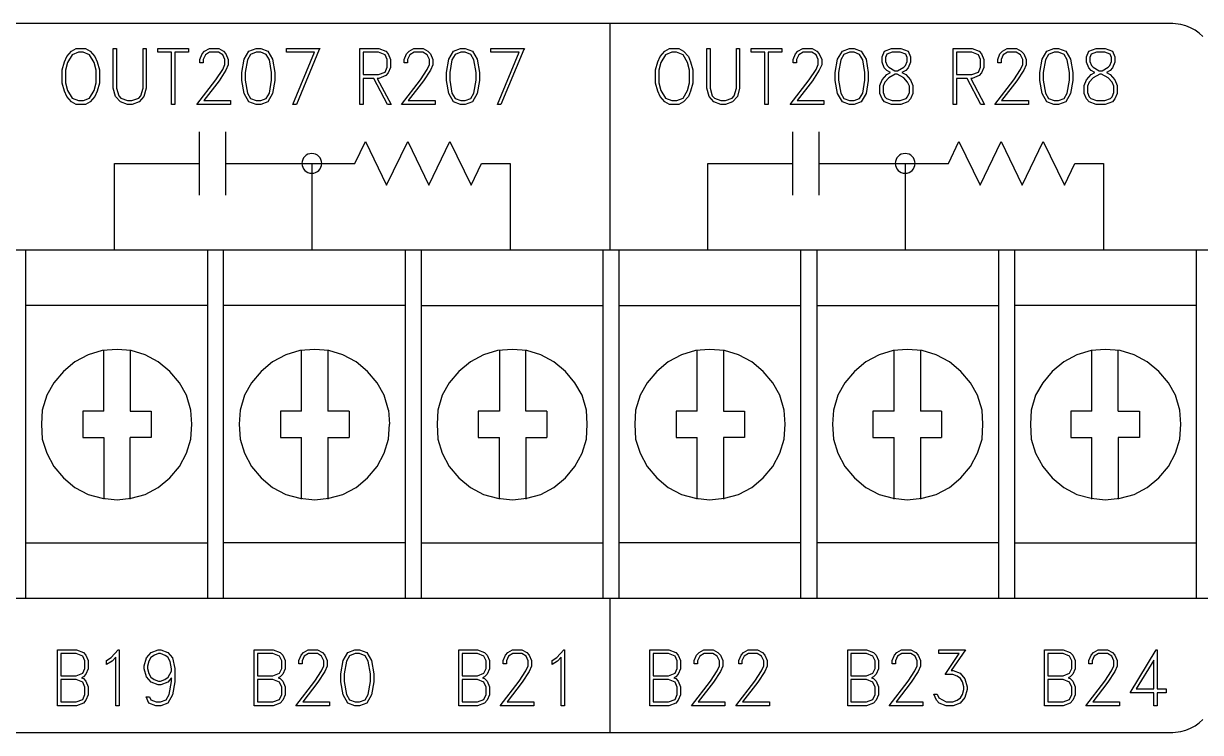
# Model space of a CAD drawing. Extents: x 3.4 to 20.6, y 5.2 to 12.5.
# Drawn here: x 10.848 to 13.079, y 9.073 to 10.416 of the extents above; entities that cross this region are included whole.
import ezdxf

# ---------------------------------------------------------------- set-up
doc = ezdxf.new("R2010")
doc.units = 0
doc.header["$MEASUREMENT"] = 0
doc.layers.get('0').update_dxf_attribs({"linetype": 'CONTINUOUS'})

msp = doc.modelspace()

# ---------------------------------------------------------------- linework, layer by layer
for points in [[(13.0837, 10.3914), (13.0767, 10.3979), (13.069, 10.4036), (13.0605, 10.4083), (13.0515, 10.412), (13.042, 10.4145), (13.032, 10.4159), (13.0269, 10.4162), (13.0257, 10.4162), (13.0246, 10.4162), (13.0222, 10.4162), (13.0186, 10.4162), (13.0137, 10.4162), (13.0076, 10.4162), (13.0004, 10.4162), (12.9919, 10.4162), (12.9822, 10.4162), (12.9714, 10.4162), (12.9595, 10.4162), (12.9464, 10.4162), (12.9321, 10.4162), (12.9168, 10.4162), (12.9003, 10.4162), (12.8828, 10.4162), (12.8641, 10.4162), (12.8237, 10.4162), (12.7791, 10.4162), (12.7304, 10.4162), (12.6777, 10.4162), (12.6212, 10.4162), (12.5609, 10.4162), (12.4969, 10.4162), (12.4294, 10.4162), (12.3584, 10.4162), (12.284, 10.4162), (12.2063, 10.4162), (12.1255, 10.4162), (12.0416, 10.4162), (11.9547, 10.4162), (11.8649, 10.4162), (11.7724, 10.4162), (11.6772, 10.4162), (11.5793, 10.4162), (11.4791, 10.4162), (11.3764, 10.4162), (11.2714, 10.4162), (11.1643, 10.4162), (11.0551, 10.4162), (10.9439, 10.4162), (10.8308, 10.4162)], [(11.9603, 9.9867), (11.9603, 10.4162)], [(10.992, 10.3034), (10.9875, 10.2883), (10.9832, 10.2781), (10.9743, 10.268), (10.9653, 10.2629), (10.9475, 10.2629), (10.9385, 10.268), (10.9296, 10.2781), (10.9253, 10.2883), (10.9208, 10.3034), (10.9208, 10.3284), (10.9253, 10.3435), (10.9296, 10.3537), (10.9385, 10.3638), (10.9475, 10.3689), (10.9653, 10.3689), (10.9743, 10.3638), (10.9832, 10.3537), (10.9875, 10.3435), (10.992, 10.3284), (10.992, 10.3034)], [(10.9857, 10.3037), (10.9857, 10.3281), (10.9815, 10.3425), (10.9731, 10.3569), (10.9606, 10.3618), (10.9522, 10.3618), (10.9397, 10.3569), (10.9313, 10.3425), (10.9271, 10.3281), (10.9271, 10.3037), (10.9313, 10.2893), (10.9397, 10.2749), (10.9522, 10.27), (10.9616, 10.27), (10.9731, 10.2749), (10.9815, 10.2893), (10.9857, 10.3037)], [(11.0805, 10.2935), (11.0761, 10.2782), (11.0671, 10.268), (11.0538, 10.2629), (11.0448, 10.2629), (11.0315, 10.268), (11.0224, 10.2782), (11.018, 10.2935), (11.018, 10.3689), (11.0243, 10.3689), (11.0243, 10.2938), (11.0285, 10.2794), (11.0325, 10.2749), (11.0451, 10.27), (11.0534, 10.27), (11.0661, 10.2749), (11.07, 10.2794), (11.0743, 10.2938), (11.0743, 10.3689), (11.0805, 10.3689), (11.0805, 10.2935)], [(11.1604, 10.3618), (11.1344, 10.3618), (11.1344, 10.2629), (11.1281, 10.2629), (11.1281, 10.3618), (11.1022, 10.3618), (11.1022, 10.3689), (11.1604, 10.3689), (11.1604, 10.3618)], [(11.2403, 10.2629), (11.1765, 10.2629), (11.2126, 10.3092), (11.2255, 10.3288), (11.2296, 10.3384), (11.2296, 10.3478), (11.2256, 10.3571), (11.2174, 10.3618), (11.2006, 10.3618), (11.1925, 10.3571), (11.1884, 10.3478), (11.1884, 10.342), (11.1821, 10.342), (11.1821, 10.3483), (11.1865, 10.3587), (11.1911, 10.3638), (11.2001, 10.3689), (11.2179, 10.3689), (11.2269, 10.3638), (11.2315, 10.3587), (11.236, 10.3483), (11.236, 10.3378), (11.2315, 10.3277), (11.2184, 10.3078), (11.1896, 10.27), (11.2403, 10.27), (11.2403, 10.2629)], [(11.3244, 10.3083), (11.3201, 10.2833), (11.3111, 10.268), (11.2976, 10.2629), (11.2887, 10.2629), (11.2752, 10.268), (11.2662, 10.2833), (11.2619, 10.3083), (11.2619, 10.3235), (11.2662, 10.3484), (11.2752, 10.3638), (11.2887, 10.3689), (11.2976, 10.3689), (11.3111, 10.3638), (11.3201, 10.3484), (11.3244, 10.3235), (11.3244, 10.3083)], [(11.3181, 10.3086), (11.3181, 10.3231), (11.3138, 10.3476), (11.308, 10.3576), (11.2974, 10.3618), (11.289, 10.3618), (11.2783, 10.3576), (11.2725, 10.3476), (11.2682, 10.3231), (11.2682, 10.3086), (11.2725, 10.2842), (11.2783, 10.2742), (11.289, 10.27), (11.2974, 10.27), (11.308, 10.2742), (11.3138, 10.2842), (11.3181, 10.3086)], [(11.41, 10.3689), (11.4085, 10.3671), (11.365, 10.2629), (11.3584, 10.2629), (11.3997, 10.3618), (11.3461, 10.3618), (11.3461, 10.3689), (11.41, 10.3689)], [(11.5445, 10.2629), (11.5378, 10.2629), (11.5118, 10.3123), (11.4918, 10.3123), (11.4918, 10.2629), (11.4855, 10.2629), (11.4855, 10.3689), (11.5213, 10.3689), (11.5346, 10.3638), (11.5393, 10.3587), (11.5437, 10.3483), (11.5437, 10.3329), (11.5393, 10.3226), (11.5346, 10.3174), (11.5213, 10.3123), (11.5185, 10.3123), (11.5445, 10.2629)], [(11.5374, 10.3335), (11.5374, 10.3478), (11.5333, 10.3569), (11.5209, 10.3618), (11.4918, 10.3618), (11.4918, 10.3195), (11.5209, 10.3195), (11.5333, 10.3243), (11.5374, 10.3335)], [(11.6279, 10.2629), (11.5641, 10.2629), (11.6002, 10.3092), (11.6131, 10.3288), (11.6172, 10.3384), (11.6172, 10.3478), (11.6132, 10.3571), (11.605, 10.3618), (11.5882, 10.3618), (11.5801, 10.3571), (11.576, 10.3478), (11.576, 10.342), (11.5697, 10.342), (11.5697, 10.3483), (11.5741, 10.3587), (11.5787, 10.3638), (11.5877, 10.3689), (11.6055, 10.3689), (11.6145, 10.3638), (11.6191, 10.3587), (11.6236, 10.3483), (11.6236, 10.3378), (11.6191, 10.3277), (11.606, 10.3078), (11.5772, 10.27), (11.6279, 10.27), (11.6279, 10.2629)], [(11.712, 10.3083), (11.7078, 10.2833), (11.6987, 10.268), (11.6852, 10.2629), (11.6763, 10.2629), (11.6629, 10.268), (11.6539, 10.2833), (11.6495, 10.3083), (11.6495, 10.3235), (11.6539, 10.3484), (11.6629, 10.3638), (11.6763, 10.3689), (11.6852, 10.3689), (11.6987, 10.3638), (11.7078, 10.3484), (11.712, 10.3235), (11.712, 10.3083)], [(11.7058, 10.3086), (11.7058, 10.3231), (11.7014, 10.3476), (11.6956, 10.3576), (11.685, 10.3618), (11.6766, 10.3618), (11.6659, 10.3576), (11.6601, 10.3476), (11.6558, 10.3231), (11.6558, 10.3086), (11.6601, 10.2842), (11.6659, 10.2742), (11.6766, 10.27), (11.685, 10.27), (11.6956, 10.2742), (11.7014, 10.2842), (11.7058, 10.3086)], [(11.7976, 10.3689), (11.7961, 10.3671), (11.7526, 10.2629), (11.7461, 10.2629), (11.7873, 10.3618), (11.7337, 10.3618), (11.7337, 10.3689), (11.7976, 10.3689)], [(12.117, 10.3034), (12.1125, 10.2883), (12.1082, 10.2781), (12.0993, 10.268), (12.0903, 10.2629), (12.0725, 10.2629), (12.0635, 10.268), (12.0546, 10.2781), (12.0503, 10.2883), (12.0458, 10.3034), (12.0458, 10.3284), (12.0503, 10.3435), (12.0546, 10.3537), (12.0635, 10.3638), (12.0725, 10.3689), (12.0903, 10.3689), (12.0993, 10.3638), (12.1082, 10.3537), (12.1125, 10.3435), (12.117, 10.3284), (12.117, 10.3034)], [(12.1107, 10.3037), (12.1107, 10.3281), (12.1065, 10.3425), (12.0981, 10.3569), (12.0856, 10.3618), (12.0772, 10.3618), (12.0647, 10.3569), (12.0563, 10.3425), (12.0521, 10.3281), (12.0521, 10.3037), (12.0563, 10.2893), (12.0647, 10.2749), (12.0772, 10.27), (12.0866, 10.27), (12.0981, 10.2749), (12.1065, 10.2893), (12.1107, 10.3037)], [(12.2055, 10.2935), (12.2011, 10.2782), (12.1921, 10.268), (12.1788, 10.2629), (12.1698, 10.2629), (12.1565, 10.268), (12.1474, 10.2782), (12.143, 10.2935), (12.143, 10.3689), (12.1493, 10.3689), (12.1493, 10.2938), (12.1535, 10.2794), (12.1575, 10.2749), (12.1701, 10.27), (12.1785, 10.27), (12.1911, 10.2749), (12.195, 10.2794), (12.1993, 10.2938), (12.1993, 10.3689), (12.2055, 10.3689), (12.2055, 10.2935)], [(12.2854, 10.3618), (12.2594, 10.3618), (12.2594, 10.2629), (12.2531, 10.2629), (12.2531, 10.3618), (12.2272, 10.3618), (12.2272, 10.3689), (12.2854, 10.3689), (12.2854, 10.3618)], [(12.3653, 10.2629), (12.3015, 10.2629), (12.3376, 10.3092), (12.3505, 10.3288), (12.3546, 10.3384), (12.3546, 10.3478), (12.3506, 10.3571), (12.3424, 10.3618), (12.3256, 10.3618), (12.3175, 10.3571), (12.3134, 10.3478), (12.3134, 10.342), (12.3071, 10.342), (12.3071, 10.3483), (12.3115, 10.3587), (12.3161, 10.3638), (12.3251, 10.3689), (12.3429, 10.3689), (12.3519, 10.3638), (12.3565, 10.3587), (12.361, 10.3483), (12.361, 10.3378), (12.3565, 10.3277), (12.3434, 10.3078), (12.3146, 10.27), (12.3653, 10.27), (12.3653, 10.2629)], [(12.4494, 10.3083), (12.4451, 10.2833), (12.4361, 10.268), (12.4226, 10.2629), (12.4137, 10.2629), (12.4002, 10.268), (12.3912, 10.2833), (12.3869, 10.3083), (12.3869, 10.3235), (12.3912, 10.3484), (12.4002, 10.3638), (12.4137, 10.3689), (12.4226, 10.3689), (12.4361, 10.3638), (12.4451, 10.3484), (12.4494, 10.3235), (12.4494, 10.3083)], [(12.4431, 10.3086), (12.4431, 10.3231), (12.4388, 10.3476), (12.433, 10.3576), (12.4224, 10.3618), (12.414, 10.3618), (12.4033, 10.3576), (12.3975, 10.3476), (12.3932, 10.3231), (12.3932, 10.3086), (12.3975, 10.2842), (12.4033, 10.2742), (12.414, 10.27), (12.4224, 10.27), (12.433, 10.2742), (12.4388, 10.2842), (12.4431, 10.3086)], [(12.5336, 10.2835), (12.5292, 10.2732), (12.5245, 10.268), (12.5111, 10.2629), (12.4936, 10.2629), (12.4803, 10.268), (12.4755, 10.2732), (12.4711, 10.2835), (12.4711, 10.2989), (12.4755, 10.3092), (12.4844, 10.3193), (12.4915, 10.3233), (12.4844, 10.3273), (12.4798, 10.3325), (12.4754, 10.3428), (12.4754, 10.3533), (12.4799, 10.3638), (12.4936, 10.3689), (12.5111, 10.3689), (12.5247, 10.3638), (12.5293, 10.3533), (12.5293, 10.3428), (12.5248, 10.3325), (12.5203, 10.3273), (12.5132, 10.3233), (12.5203, 10.3193), (12.5292, 10.3092), (12.5336, 10.2989), (12.5336, 10.2835)], [(12.523, 10.3445), (12.523, 10.3515), (12.5203, 10.3579), (12.5101, 10.3618), (12.4945, 10.3618), (12.4844, 10.3579), (12.4817, 10.3515), (12.4817, 10.3445), (12.485, 10.3367), (12.4881, 10.3332), (12.4997, 10.3267), (12.5049, 10.3267), (12.5166, 10.3332), (12.5197, 10.3367), (12.523, 10.3445)], [(12.6695, 10.2629), (12.6628, 10.2629), (12.6368, 10.3123), (12.6168, 10.3123), (12.6168, 10.2629), (12.6105, 10.2629), (12.6105, 10.3689), (12.6463, 10.3689), (12.6596, 10.3638), (12.6643, 10.3587), (12.6687, 10.3483), (12.6687, 10.3329), (12.6643, 10.3226), (12.6596, 10.3174), (12.6463, 10.3123), (12.6435, 10.3123), (12.6695, 10.2629)], [(12.6624, 10.3335), (12.6624, 10.3478), (12.6583, 10.3569), (12.646, 10.3618), (12.6168, 10.3618), (12.6168, 10.3195), (12.646, 10.3195), (12.6583, 10.3243), (12.6624, 10.3335)], [(12.7529, 10.2629), (12.6891, 10.2629), (12.7252, 10.3092), (12.7381, 10.3288), (12.7423, 10.3384), (12.7423, 10.3478), (12.7382, 10.3571), (12.73, 10.3618), (12.7132, 10.3618), (12.7051, 10.3571), (12.701, 10.3478), (12.701, 10.342), (12.6947, 10.342), (12.6947, 10.3483), (12.6991, 10.3587), (12.7037, 10.3638), (12.7127, 10.3689), (12.7305, 10.3689), (12.7395, 10.3638), (12.7441, 10.3587), (12.7486, 10.3483), (12.7486, 10.3378), (12.7441, 10.3277), (12.731, 10.3078), (12.7022, 10.27), (12.7529, 10.27), (12.7529, 10.2629)], [(12.837, 10.3083), (12.8328, 10.2833), (12.8237, 10.268), (12.8102, 10.2629), (12.8013, 10.2629), (12.7879, 10.268), (12.7789, 10.2833), (12.7745, 10.3083), (12.7745, 10.3235), (12.7789, 10.3484), (12.7879, 10.3638), (12.8013, 10.3689), (12.8102, 10.3689), (12.8237, 10.3638), (12.8328, 10.3484), (12.837, 10.3235), (12.837, 10.3083)], [(12.8308, 10.3086), (12.8308, 10.3231), (12.8264, 10.3476), (12.8206, 10.3576), (12.81, 10.3618), (12.8016, 10.3618), (12.7909, 10.3576), (12.7851, 10.3476), (12.7808, 10.3231), (12.7808, 10.3086), (12.7851, 10.2842), (12.7909, 10.2742), (12.8016, 10.27), (12.81, 10.27), (12.8206, 10.2742), (12.8264, 10.2842), (12.8308, 10.3086)], [(12.9212, 10.2835), (12.9168, 10.2732), (12.9121, 10.268), (12.8988, 10.2629), (12.8812, 10.2629), (12.8679, 10.268), (12.8632, 10.2732), (12.8587, 10.2835), (12.8587, 10.2989), (12.8632, 10.3092), (12.872, 10.3193), (12.8791, 10.3233), (12.872, 10.3273), (12.8674, 10.3325), (12.863, 10.3428), (12.863, 10.3533), (12.8676, 10.3638), (12.8812, 10.3689), (12.8988, 10.3689), (12.9123, 10.3638), (12.9169, 10.3533), (12.9169, 10.3428), (12.9125, 10.3325), (12.9079, 10.3273), (12.9008, 10.3233), (12.9079, 10.3193), (12.9168, 10.3092), (12.9212, 10.2989), (12.9212, 10.2835)], [(12.9106, 10.3445), (12.9106, 10.3515), (12.9079, 10.3579), (12.8977, 10.3618), (12.8822, 10.3618), (12.872, 10.3579), (12.8693, 10.3515), (12.8693, 10.3445), (12.8726, 10.3367), (12.8758, 10.3332), (12.8874, 10.3267), (12.8926, 10.3267), (12.9042, 10.3332), (12.9073, 10.3367), (12.9106, 10.3445)], [(12.5273, 10.2852), (12.5273, 10.2972), (12.524, 10.3049), (12.5166, 10.3134), (12.5042, 10.3204), (12.5005, 10.3204), (12.4881, 10.3134), (12.4807, 10.3049), (12.4773, 10.2972), (12.4773, 10.2852), (12.4807, 10.2774), (12.4836, 10.2743), (12.4945, 10.27), (12.5101, 10.27), (12.5211, 10.2743), (12.524, 10.2774), (12.5273, 10.2852)], [(12.9149, 10.2852), (12.9149, 10.2972), (12.9116, 10.3049), (12.9042, 10.3134), (12.8918, 10.3204), (12.8881, 10.3204), (12.8758, 10.3134), (12.8684, 10.3049), (12.865, 10.2972), (12.865, 10.2852), (12.8684, 10.2774), (12.8712, 10.2743), (12.8822, 10.27), (12.8977, 10.27), (12.9087, 10.2743), (12.9116, 10.2774), (12.9149, 10.2852)], [(11.1806, 10.211), (11.1806, 10.091)], [(11.2306, 10.211), (11.2306, 10.091)], [(12.3056, 10.211), (12.3056, 10.091)], [(12.3556, 10.211), (12.3556, 10.091)], [(11.2306, 10.151), (11.4762, 10.151), (11.4962, 10.1923), (11.5362, 10.1098), (11.5762, 10.1923), (11.6162, 10.1098), (11.6562, 10.1923), (11.6962, 10.1098), (11.7162, 10.151), (11.7703, 10.151), (11.7703, 9.9867)], [(12.3556, 10.151), (12.6012, 10.151), (12.6212, 10.1923), (12.6612, 10.1098), (12.7012, 10.1923), (12.7412, 10.1098), (12.7812, 10.1923), (12.8212, 10.1098), (12.8412, 10.151), (12.8953, 10.151), (12.8953, 9.9867)], [(11.0203, 9.9867), (11.0203, 10.151), (11.1806, 10.151)], [(11.3943, 10.151), (11.3943, 9.9867)], [(12.1453, 9.9867), (12.1453, 10.151), (12.3056, 10.151)], [(12.5193, 10.151), (12.5193, 9.9867)], [(13.4617, 9.3267), (13.4617, 9.9867), (3.7117, 9.9867), (3.7117, 9.3267)], [(10.8517, 9.9867), (10.8517, 9.3267)], [(11.1967, 9.9867), (11.1967, 9.3267)], [(11.2267, 9.3267), (11.2267, 9.9867)], [(11.5717, 9.3267), (11.5717, 9.9867)], [(11.6017, 9.9867), (11.6017, 9.3267)], [(11.9467, 9.3267), (11.9467, 9.9867)], [(11.9767, 9.9867), (11.9767, 9.3267)], [(12.3217, 9.3267), (12.3217, 9.9867)], [(12.3517, 9.9867), (12.3517, 9.3267)], [(12.6967, 9.3267), (12.6967, 9.9867)], [(12.7267, 9.9867), (12.7267, 9.3267)], [(13.0717, 9.3267), (13.0717, 9.9867)], [(11.1967, 9.8817), (10.8517, 9.8817)], [(11.5717, 9.8817), (11.2267, 9.8817)], [(11.6017, 9.8817), (11.9467, 9.8817)], [(11.9767, 9.8817), (12.3217, 9.8817)], [(12.3517, 9.8817), (12.6967, 9.8817)], [(13.0717, 9.8817), (12.7267, 9.8817)], [(11.1667, 9.6567), (11.165, 9.6833), (11.1567, 9.7117), (11.1433, 9.735), (11.125, 9.7567), (11.1033, 9.775), (11.0783, 9.7883), (11.0517, 9.7967), (11.025, 9.7983), (10.9967, 9.7967), (10.97, 9.7883), (10.945, 9.775), (10.9233, 9.7567), (10.905, 9.735), (10.8917, 9.7117), (10.8833, 9.6833), (10.8817, 9.6567), (10.8833, 9.6283), (10.8917, 9.6017), (10.905, 9.5767), (10.9233, 9.555), (10.945, 9.5367), (10.97, 9.5233), (10.9967, 9.5167), (11.025, 9.5133), (11.0517, 9.5167), (11.0783, 9.5233), (11.1033, 9.5367), (11.125, 9.555), (11.1433, 9.5767), (11.1567, 9.6017), (11.165, 9.6283), (11.1667, 9.6567)], [(11, 9.6817), (11, 9.7967)], [(11.05, 9.7967), (11.05, 9.6817)], [(11.54, 9.6833), (11.5317, 9.7117), (11.5183, 9.735), (11.5, 9.7567), (11.4783, 9.775), (11.4533, 9.7883), (11.4267, 9.7967), (11.4, 9.7983), (11.3717, 9.7967), (11.345, 9.7883), (11.32, 9.775), (11.2983, 9.7567), (11.28, 9.735), (11.2667, 9.7117), (11.2583, 9.6833), (11.2567, 9.6567), (11.2583, 9.6283), (11.2667, 9.6017), (11.28, 9.5767), (11.2983, 9.555), (11.32, 9.5367), (11.345, 9.5233), (11.3717, 9.5167), (11.4, 9.5133), (11.4267, 9.5167), (11.4533, 9.5233), (11.4783, 9.5367), (11.5, 9.555), (11.5183, 9.5767), (11.5317, 9.6017), (11.54, 9.6283)], [(11.375, 9.6817), (11.375, 9.7967)], [(11.425, 9.7967), (11.425, 9.6817)], [(11.9167, 9.6567), (11.915, 9.6833), (11.9067, 9.7117), (11.8933, 9.735), (11.875, 9.7567), (11.8533, 9.775), (11.8283, 9.7883), (11.8017, 9.7967), (11.775, 9.7983), (11.7467, 9.7967), (11.72, 9.7883), (11.695, 9.775), (11.6733, 9.7567), (11.655, 9.735), (11.6417, 9.7117), (11.6333, 9.6833), (11.6317, 9.6567), (11.6333, 9.6283), (11.6417, 9.6017), (11.655, 9.5767), (11.6733, 9.555), (11.695, 9.5367), (11.72, 9.5233), (11.7467, 9.5167), (11.775, 9.5133), (11.8017, 9.5167), (11.8283, 9.5233), (11.8533, 9.5367), (11.875, 9.555), (11.8933, 9.5767), (11.9067, 9.6017), (11.915, 9.6283), (11.9167, 9.6567)], [(11.75, 9.7967), (11.75, 9.6817)], [(11.84, 9.6817), (11.8, 9.6817), (11.8, 9.7967)], [(12.2917, 9.6567), (12.29, 9.6833), (12.2817, 9.7117), (12.2683, 9.735), (12.25, 9.7567), (12.2283, 9.775), (12.2033, 9.7883), (12.1767, 9.7967), (12.1483, 9.7983), (12.1217, 9.7967), (12.095, 9.7883), (12.07, 9.775), (12.0483, 9.7567), (12.03, 9.735), (12.0167, 9.7117), (12.0083, 9.6833), (12.0067, 9.6567), (12.0083, 9.6283), (12.0167, 9.6017), (12.03, 9.5767), (12.0483, 9.555), (12.07, 9.5367), (12.095, 9.5233), (12.1217, 9.5167), (12.1483, 9.5133), (12.1767, 9.5167), (12.2033, 9.5233), (12.2283, 9.5367), (12.25, 9.555), (12.2683, 9.5767), (12.2817, 9.6017), (12.29, 9.6283), (12.2917, 9.6567)], [(12.125, 9.6817), (12.125, 9.7967)], [(12.175, 9.7967), (12.175, 9.6817)], [(12.6667, 9.6567), (12.665, 9.6833), (12.6567, 9.7117), (12.6433, 9.735), (12.625, 9.7567), (12.6033, 9.775), (12.5783, 9.7883), (12.5517, 9.7967), (12.5233, 9.7983), (12.4967, 9.7967), (12.47, 9.7883), (12.445, 9.775), (12.4233, 9.7567), (12.405, 9.735), (12.3917, 9.7117), (12.3833, 9.6833), (12.3817, 9.6567), (12.3833, 9.6283), (12.3917, 9.6017), (12.405, 9.5767), (12.4233, 9.555), (12.445, 9.5367), (12.47, 9.5233), (12.4967, 9.5167), (12.5233, 9.5133), (12.5517, 9.5167), (12.5783, 9.5233), (12.6033, 9.5367), (12.625, 9.555), (12.6433, 9.5767), (12.6567, 9.6017), (12.665, 9.6283), (12.6667, 9.6567)], [(12.4983, 9.6817), (12.4983, 9.7967)], [(12.5483, 9.7967), (12.5483, 9.6817)], [(13.0417, 9.6567), (13.04, 9.6833), (13.0317, 9.7117), (13.0183, 9.735), (13, 9.7567), (12.9783, 9.775), (12.9533, 9.7883), (12.9267, 9.7967), (12.8983, 9.7983), (12.8717, 9.7967), (12.845, 9.7883), (12.82, 9.775), (12.7983, 9.7567), (12.78, 9.735), (12.7667, 9.7117), (12.7583, 9.6833), (12.7567, 9.6567), (12.7583, 9.6283), (12.7667, 9.6017), (12.78, 9.5767), (12.7983, 9.555), (12.82, 9.5367), (12.845, 9.5233), (12.8717, 9.5167), (12.8983, 9.5133), (12.9267, 9.5167), (12.9533, 9.5233), (12.9783, 9.5367), (13, 9.555), (13.0183, 9.5767), (13.0317, 9.6017), (13.04, 9.6283), (13.0417, 9.6567)], [(12.8733, 9.6817), (12.8733, 9.7967)], [(12.9233, 9.6817), (12.9233, 9.7967)], [(11, 9.6817), (10.96, 9.6817)], [(10.96, 9.6817), (10.96, 9.6317), (11, 9.6317)], [(11.05, 9.6817), (11.09, 9.6817)], [(11.09, 9.6817), (11.09, 9.6317)], [(11.375, 9.6817), (11.335, 9.6817)], [(11.335, 9.6817), (11.335, 9.6317), (11.375, 9.6317)], [(11.465, 9.6817), (11.425, 9.6817)], [(11.465, 9.6817), (11.465, 9.6317)], [(11.54, 9.6833), (11.5417, 9.6567)], [(11.75, 9.6817), (11.71, 9.6817)], [(11.71, 9.6817), (11.71, 9.6317), (11.75, 9.6317)], [(11.84, 9.6817), (11.84, 9.6317)], [(12.125, 9.6817), (12.085, 9.6817)], [(12.085, 9.6817), (12.085, 9.6317), (12.125, 9.6317)], [(12.175, 9.6817), (12.215, 9.6817)], [(12.215, 9.6817), (12.215, 9.6317)], [(12.4983, 9.6817), (12.4583, 9.6817)], [(12.4583, 9.6817), (12.4583, 9.6317), (12.4983, 9.6317)], [(12.5883, 9.6817), (12.5483, 9.6817)], [(12.5883, 9.6817), (12.5883, 9.6317)], [(12.8733, 9.6817), (12.8333, 9.6817)], [(12.8333, 9.6817), (12.8333, 9.6317), (12.8733, 9.6317)], [(12.9233, 9.6817), (12.9633, 9.6817)], [(12.9633, 9.6817), (12.9633, 9.6317)], [(11.54, 9.6283), (11.5417, 9.6567)], [(11, 9.6317), (11, 9.515)], [(11.05, 9.515), (11.05, 9.6317)], [(11.09, 9.6317), (11.05, 9.6317)], [(11.375, 9.515), (11.375, 9.6317)], [(11.425, 9.6317), (11.465, 9.6317)], [(11.425, 9.6317), (11.425, 9.515)], [(11.75, 9.515), (11.75, 9.6317)], [(11.8, 9.6317), (11.84, 9.6317)], [(11.8, 9.6317), (11.8, 9.515)], [(12.125, 9.515), (12.125, 9.6317)], [(12.215, 9.6317), (12.175, 9.6317)], [(12.175, 9.6317), (12.175, 9.515)], [(12.4983, 9.515), (12.4983, 9.6317)], [(12.5483, 9.6317), (12.5483, 9.515)], [(12.5483, 9.6317), (12.5883, 9.6317)], [(12.8733, 9.515), (12.8733, 9.6317)], [(12.9633, 9.6317), (12.9233, 9.6317)], [(12.9233, 9.6317), (12.9233, 9.515)], [(10.8517, 9.4317), (11.1967, 9.4317)], [(11.5717, 9.4317), (11.2267, 9.4317)], [(11.6017, 9.4317), (11.9467, 9.4317)], [(12.3217, 9.4317), (11.9767, 9.4317)], [(12.6967, 9.4317), (12.3517, 9.4317)], [(12.7267, 9.4317), (13.0717, 9.4317)], [(13.4617, 9.3267), (3.7117, 9.3267)], [(11.9603, 9.0725), (11.9603, 9.3267)], [(10.9706, 9.1438), (10.9662, 9.1335), (10.9615, 9.1283), (10.9481, 9.1232), (10.9124, 9.1232), (10.9124, 9.2293), (10.9481, 9.2293), (10.9615, 9.2242), (10.9662, 9.219), (10.9706, 9.2086), (10.9706, 9.1933), (10.9662, 9.1829), (10.9615, 9.1777), (10.9576, 9.1763), (10.9615, 9.1748), (10.9662, 9.1695), (10.9706, 9.1592), (10.9706, 9.1438)], [(10.9643, 9.1938), (10.9643, 9.2081), (10.9602, 9.2173), (10.9478, 9.2221), (10.9187, 9.2221), (10.9187, 9.1798), (10.9478, 9.1798), (10.9602, 9.1846), (10.9643, 9.1938)], [(11.0288, 9.1232), (11.0225, 9.1232), (11.0225, 9.2155), (11.0155, 9.2074), (11.0052, 9.2016), (11.0052, 9.2091), (11.0142, 9.2143), (11.0275, 9.2293), (11.0288, 9.2293), (11.0288, 9.1232)], [(11.1346, 9.1686), (11.1303, 9.1437), (11.1212, 9.1283), (11.1078, 9.1232), (11.0989, 9.1232), (11.0853, 9.1283), (11.0801, 9.1403), (11.0867, 9.1403), (11.0894, 9.1342), (11.0991, 9.1304), (11.1075, 9.1304), (11.1182, 9.1345), (11.124, 9.1445), (11.1283, 9.169), (11.1283, 9.176), (11.1211, 9.1678), (11.1078, 9.1627), (11.1032, 9.1627), (11.0899, 9.1678), (11.0809, 9.1782), (11.0764, 9.1934), (11.0764, 9.1986), (11.0809, 9.2139), (11.0899, 9.2242), (11.1032, 9.2293), (11.1078, 9.2293), (11.1211, 9.2242), (11.1301, 9.2139), (11.1346, 9.1937), (11.1346, 9.1686)], [(11.1283, 9.1888), (11.1283, 9.1934), (11.1258, 9.2073), (11.1211, 9.2153), (11.1166, 9.2186), (11.1075, 9.2221), (11.1035, 9.2221), (11.0959, 9.2193), (11.0892, 9.2143), (11.0856, 9.2078), (11.0827, 9.1984), (11.0827, 9.1937), (11.0856, 9.1842), (11.0894, 9.1775), (11.0952, 9.1732), (11.1035, 9.1699), (11.1075, 9.1699), (11.1158, 9.1732), (11.1217, 9.1775), (11.1283, 9.1888)], [(11.3435, 9.1438), (11.3391, 9.1335), (11.3344, 9.1283), (11.321, 9.1232), (11.2853, 9.1232), (11.2853, 9.2293), (11.321, 9.2293), (11.3344, 9.2242), (11.3391, 9.219), (11.3435, 9.2086), (11.3435, 9.1933), (11.3391, 9.1829), (11.3344, 9.1777), (11.3305, 9.1763), (11.3344, 9.1748), (11.3391, 9.1695), (11.3435, 9.1592), (11.3435, 9.1438)], [(11.3372, 9.1938), (11.3372, 9.2081), (11.3331, 9.2173), (11.3207, 9.2221), (11.2916, 9.2221), (11.2916, 9.1798), (11.3207, 9.1798), (11.3331, 9.1846), (11.3372, 9.1938)], [(11.4277, 9.1232), (11.3639, 9.1232), (11.4, 9.1695), (11.4129, 9.1891), (11.417, 9.1988), (11.417, 9.2081), (11.413, 9.2174), (11.4048, 9.2221), (11.388, 9.2221), (11.3799, 9.2174), (11.3758, 9.2081), (11.3758, 9.2023), (11.3695, 9.2023), (11.3695, 9.2086), (11.3739, 9.219), (11.3785, 9.2242), (11.3875, 9.2293), (11.4053, 9.2293), (11.4143, 9.2242), (11.4189, 9.219), (11.4234, 9.2086), (11.4234, 9.1982), (11.4189, 9.188), (11.4058, 9.1681), (11.377, 9.1304), (11.4277, 9.1304), (11.4277, 9.1232)], [(11.5118, 9.1686), (11.5075, 9.1437), (11.4985, 9.1283), (11.485, 9.1232), (11.4761, 9.1232), (11.4627, 9.1283), (11.4537, 9.1437), (11.4493, 9.1686), (11.4493, 9.1838), (11.4537, 9.2088), (11.4627, 9.2242), (11.4761, 9.2293), (11.485, 9.2293), (11.4985, 9.2242), (11.5075, 9.2088), (11.5118, 9.1838), (11.5118, 9.1686)], [(11.5056, 9.169), (11.5056, 9.1835), (11.5012, 9.2079), (11.4954, 9.2179), (11.4848, 9.2221), (11.4764, 9.2221), (11.4657, 9.2179), (11.4599, 9.2079), (11.4556, 9.1835), (11.4556, 9.169), (11.4599, 9.1445), (11.4657, 9.1345), (11.4764, 9.1304), (11.4848, 9.1304), (11.4954, 9.1345), (11.5012, 9.1445), (11.5056, 9.169)], [(11.731, 9.1438), (11.7266, 9.1335), (11.7219, 9.1283), (11.7085, 9.1232), (11.6728, 9.1232), (11.6728, 9.2293), (11.7085, 9.2293), (11.7219, 9.2242), (11.7266, 9.219), (11.731, 9.2086), (11.731, 9.1933), (11.7266, 9.1829), (11.7219, 9.1777), (11.718, 9.1763), (11.7219, 9.1748), (11.7266, 9.1695), (11.731, 9.1592), (11.731, 9.1438)], [(11.7247, 9.1938), (11.7247, 9.2081), (11.7206, 9.2173), (11.7082, 9.2221), (11.6791, 9.2221), (11.6791, 9.1798), (11.7082, 9.1798), (11.7206, 9.1846), (11.7247, 9.1938)], [(11.8152, 9.1232), (11.7514, 9.1232), (11.7875, 9.1695), (11.8004, 9.1891), (11.8045, 9.1988), (11.8045, 9.2081), (11.8005, 9.2174), (11.7923, 9.2221), (11.7755, 9.2221), (11.7674, 9.2174), (11.7633, 9.2081), (11.7633, 9.2023), (11.757, 9.2023), (11.757, 9.2086), (11.7614, 9.219), (11.766, 9.2242), (11.775, 9.2293), (11.7928, 9.2293), (11.8018, 9.2242), (11.8064, 9.219), (11.8109, 9.2086), (11.8109, 9.1982), (11.8064, 9.188), (11.7933, 9.1681), (11.7645, 9.1304), (11.8152, 9.1304), (11.8152, 9.1232)], [(11.8734, 9.1232), (11.8671, 9.1232), (11.8671, 9.2155), (11.86, 9.2074), (11.8498, 9.2016), (11.8498, 9.2091), (11.8588, 9.2143), (11.8721, 9.2293), (11.8734, 9.2293), (11.8734, 9.1232)], [(12.0935, 9.1438), (12.0891, 9.1335), (12.0844, 9.1283), (12.071, 9.1232), (12.0353, 9.1232), (12.0353, 9.2293), (12.071, 9.2293), (12.0844, 9.2242), (12.0891, 9.219), (12.0935, 9.2086), (12.0935, 9.1933), (12.0891, 9.1829), (12.0844, 9.1777), (12.0805, 9.1763), (12.0844, 9.1748), (12.0891, 9.1695), (12.0935, 9.1592), (12.0935, 9.1438)], [(12.0872, 9.1938), (12.0872, 9.2081), (12.0831, 9.2173), (12.0707, 9.2221), (12.0416, 9.2221), (12.0416, 9.1798), (12.0707, 9.1798), (12.0831, 9.1846), (12.0872, 9.1938)], [(12.1777, 9.1232), (12.1139, 9.1232), (12.15, 9.1695), (12.1629, 9.1891), (12.167, 9.1988), (12.167, 9.2081), (12.163, 9.2174), (12.1548, 9.2221), (12.138, 9.2221), (12.1299, 9.2174), (12.1258, 9.2081), (12.1258, 9.2023), (12.1195, 9.2023), (12.1195, 9.2086), (12.1239, 9.219), (12.1285, 9.2242), (12.1375, 9.2293), (12.1553, 9.2293), (12.1643, 9.2242), (12.1689, 9.219), (12.1734, 9.2086), (12.1734, 9.1982), (12.1689, 9.188), (12.1558, 9.1681), (12.127, 9.1304), (12.1777, 9.1304), (12.1777, 9.1232)], [(12.2618, 9.1232), (12.1981, 9.1232), (12.2342, 9.1695), (12.2471, 9.1891), (12.2512, 9.1988), (12.2512, 9.2081), (12.2472, 9.2174), (12.239, 9.2221), (12.2222, 9.2221), (12.214, 9.2174), (12.2099, 9.2081), (12.2099, 9.2023), (12.2037, 9.2023), (12.2037, 9.2086), (12.2081, 9.219), (12.2127, 9.2242), (12.2217, 9.2293), (12.2395, 9.2293), (12.2485, 9.2242), (12.2531, 9.219), (12.2576, 9.2086), (12.2576, 9.1982), (12.2531, 9.188), (12.24, 9.1681), (12.2112, 9.1304), (12.2618, 9.1304), (12.2618, 9.1232)], [(12.4685, 9.1438), (12.4641, 9.1335), (12.4594, 9.1283), (12.446, 9.1232), (12.4103, 9.1232), (12.4103, 9.2293), (12.446, 9.2293), (12.4594, 9.2242), (12.4641, 9.219), (12.4685, 9.2086), (12.4685, 9.1933), (12.4641, 9.1829), (12.4594, 9.1777), (12.4555, 9.1763), (12.4594, 9.1748), (12.4641, 9.1695), (12.4685, 9.1592), (12.4685, 9.1438)], [(12.4622, 9.1938), (12.4622, 9.2081), (12.4581, 9.2173), (12.4457, 9.2221), (12.4166, 9.2221), (12.4166, 9.1798), (12.4457, 9.1798), (12.4581, 9.1846), (12.4622, 9.1938)], [(12.5527, 9.1232), (12.4889, 9.1232), (12.525, 9.1695), (12.5379, 9.1891), (12.542, 9.1988), (12.542, 9.2081), (12.538, 9.2174), (12.5298, 9.2221), (12.513, 9.2221), (12.5049, 9.2174), (12.5008, 9.2081), (12.5008, 9.2023), (12.4945, 9.2023), (12.4945, 9.2086), (12.4989, 9.219), (12.5035, 9.2242), (12.5125, 9.2293), (12.5303, 9.2293), (12.5393, 9.2242), (12.5439, 9.219), (12.5484, 9.2086), (12.5484, 9.1982), (12.5439, 9.188), (12.5308, 9.1681), (12.502, 9.1304), (12.5527, 9.1304), (12.5527, 9.1232)], [(12.6368, 9.1538), (12.6324, 9.1386), (12.6234, 9.1283), (12.61, 9.1232), (12.5968, 9.1232), (12.5835, 9.1283), (12.5788, 9.1335), (12.5737, 9.1452), (12.5802, 9.1452), (12.5832, 9.1383), (12.5972, 9.1304), (12.6098, 9.1304), (12.6181, 9.1337), (12.6239, 9.138), (12.6277, 9.1446), (12.6306, 9.1542), (12.6306, 9.1588), (12.6277, 9.1682), (12.6239, 9.1749), (12.6181, 9.1793), (12.6098, 9.1825), (12.595, 9.1825), (12.6217, 9.2221), (12.583, 9.2221), (12.583, 9.2293), (12.6339, 9.2293), (12.6067, 9.1897), (12.61, 9.1897), (12.6234, 9.1846), (12.6324, 9.1743), (12.6368, 9.1591), (12.6368, 9.1538)], [(12.8414, 9.1438), (12.837, 9.1335), (12.8323, 9.1283), (12.819, 9.1232), (12.7832, 9.1232), (12.7832, 9.2293), (12.819, 9.2293), (12.8323, 9.2242), (12.837, 9.219), (12.8414, 9.2086), (12.8414, 9.1933), (12.837, 9.1829), (12.8323, 9.1777), (12.8284, 9.1763), (12.8323, 9.1748), (12.837, 9.1695), (12.8414, 9.1592), (12.8414, 9.1438)], [(12.8351, 9.1938), (12.8351, 9.2081), (12.831, 9.2173), (12.8187, 9.2221), (12.7895, 9.2221), (12.7895, 9.1798), (12.8187, 9.1798), (12.831, 9.1846), (12.8351, 9.1938)], [(12.9256, 9.1232), (12.8618, 9.1232), (12.8979, 9.1695), (12.9108, 9.1891), (12.915, 9.1988), (12.915, 9.2081), (12.9109, 9.2174), (12.9027, 9.2221), (12.8859, 9.2221), (12.8778, 9.2174), (12.8737, 9.2081), (12.8737, 9.2023), (12.8674, 9.2023), (12.8674, 9.2086), (12.8718, 9.219), (12.8764, 9.2242), (12.8854, 9.2293), (12.9032, 9.2293), (12.9122, 9.2242), (12.9168, 9.219), (12.9213, 9.2086), (12.9213, 9.1982), (12.9168, 9.188), (12.9037, 9.1681), (12.8749, 9.1304), (12.9256, 9.1304), (12.9256, 9.1232)], [(13.0141, 9.1479), (12.9968, 9.1479), (12.9968, 9.1232), (12.9905, 9.1232), (12.9905, 9.1479), (12.9461, 9.1479), (12.9953, 9.2293), (12.9968, 9.2293), (12.9968, 9.155), (13.0141, 9.155), (13.0141, 9.1479)], [(12.9905, 9.155), (12.9905, 9.2095), (12.9574, 9.155), (12.9905, 9.155)], [(10.9643, 9.1444), (10.9643, 9.1586), (10.9602, 9.1678), (10.9478, 9.1726), (10.9187, 9.1726), (10.9187, 9.1304), (10.9478, 9.1304), (10.9602, 9.1352), (10.9643, 9.1444)], [(11.3372, 9.1444), (11.3372, 9.1586), (11.3331, 9.1678), (11.3207, 9.1726), (11.2916, 9.1726), (11.2916, 9.1304), (11.3207, 9.1304), (11.3331, 9.1352), (11.3372, 9.1444)], [(11.7247, 9.1444), (11.7247, 9.1586), (11.7206, 9.1678), (11.7082, 9.1726), (11.6791, 9.1726), (11.6791, 9.1304), (11.7082, 9.1304), (11.7206, 9.1352), (11.7247, 9.1444)], [(12.0872, 9.1444), (12.0872, 9.1586), (12.0831, 9.1678), (12.0707, 9.1726), (12.0416, 9.1726), (12.0416, 9.1304), (12.0707, 9.1304), (12.0831, 9.1352), (12.0872, 9.1444)], [(12.4622, 9.1444), (12.4622, 9.1586), (12.4581, 9.1678), (12.4457, 9.1726), (12.4166, 9.1726), (12.4166, 9.1304), (12.4457, 9.1304), (12.4581, 9.1352), (12.4622, 9.1444)], [(12.8351, 9.1444), (12.8351, 9.1586), (12.831, 9.1678), (12.8187, 9.1726), (12.7895, 9.1726), (12.7895, 9.1304), (12.8187, 9.1304), (12.831, 9.1352), (12.8351, 9.1444)], [(10.8308, 9.0725), (10.9439, 9.0725), (11.0551, 9.0725), (11.1643, 9.0725), (11.2714, 9.0725), (11.3764, 9.0725), (11.4791, 9.0725), (11.5793, 9.0725), (11.6772, 9.0725), (11.7724, 9.0725), (11.8649, 9.0725), (11.9547, 9.0725), (12.0416, 9.0725), (12.1255, 9.0725), (12.2063, 9.0725), (12.284, 9.0725), (12.3584, 9.0725), (12.4294, 9.0725), (12.4969, 9.0725), (12.5609, 9.0725), (12.6212, 9.0725), (12.6777, 9.0725), (12.7304, 9.0725), (12.7791, 9.0725), (12.8237, 9.0725), (12.8641, 9.0725), (12.8828, 9.0725), (12.9003, 9.0725), (12.9168, 9.0725), (12.9321, 9.0725), (12.9464, 9.0725), (12.9595, 9.0725), (12.9714, 9.0725), (12.9822, 9.0725), (12.9919, 9.0725), (13.0004, 9.0725), (13.0076, 9.0725), (13.0137, 9.0725), (13.0186, 9.0725), (13.0222, 9.0725), (13.0246, 9.0725), (13.0257, 9.0725), (13.0269, 9.0725), (13.032, 9.0728), (13.042, 9.0742), (13.0515, 9.0767), (13.0605, 9.0804), (13.069, 9.0851), (13.0767, 9.0908), (13.0837, 9.0973)]]:
    msp.add_lwpolyline(points)
for points in [[(11.3756, 10.151), (11.3759, 10.1473), (11.377, 10.1437), (11.3788, 10.1405), (11.3811, 10.1378), (11.3838, 10.1355), (11.387, 10.1338), (11.3905, 10.1327), (11.3943, 10.1323), (11.3981, 10.1327), (11.4016, 10.1338), (11.4048, 10.1355), (11.4076, 10.1378), (11.4099, 10.1405), (11.4116, 10.1437), (11.4127, 10.1473), (11.4131, 10.151), (11.4127, 10.1548), (11.4116, 10.1583), (11.4099, 10.1615), (11.4076, 10.1643), (11.4048, 10.1666), (11.4016, 10.1683), (11.3981, 10.1694), (11.3943, 10.1698), (11.3905, 10.1694), (11.387, 10.1683), (11.3838, 10.1666), (11.3811, 10.1643), (11.3788, 10.1615), (11.377, 10.1583), (11.3759, 10.1548)], [(12.5006, 10.151), (12.5009, 10.1473), (12.502, 10.1437), (12.5038, 10.1405), (12.5061, 10.1378), (12.5088, 10.1355), (12.512, 10.1338), (12.5155, 10.1327), (12.5193, 10.1323), (12.5231, 10.1327), (12.5266, 10.1338), (12.5298, 10.1355), (12.5326, 10.1378), (12.5349, 10.1405), (12.5366, 10.1437), (12.5377, 10.1473), (12.5381, 10.151), (12.5377, 10.1548), (12.5366, 10.1583), (12.5349, 10.1615), (12.5326, 10.1643), (12.5298, 10.1666), (12.5266, 10.1683), (12.5231, 10.1694), (12.5193, 10.1698), (12.5155, 10.1694), (12.512, 10.1683), (12.5088, 10.1666), (12.5061, 10.1643), (12.5038, 10.1615), (12.502, 10.1583), (12.5009, 10.1548)]]:
    msp.add_lwpolyline(points, close=True)

doc.saveas('drawing.dxf')
